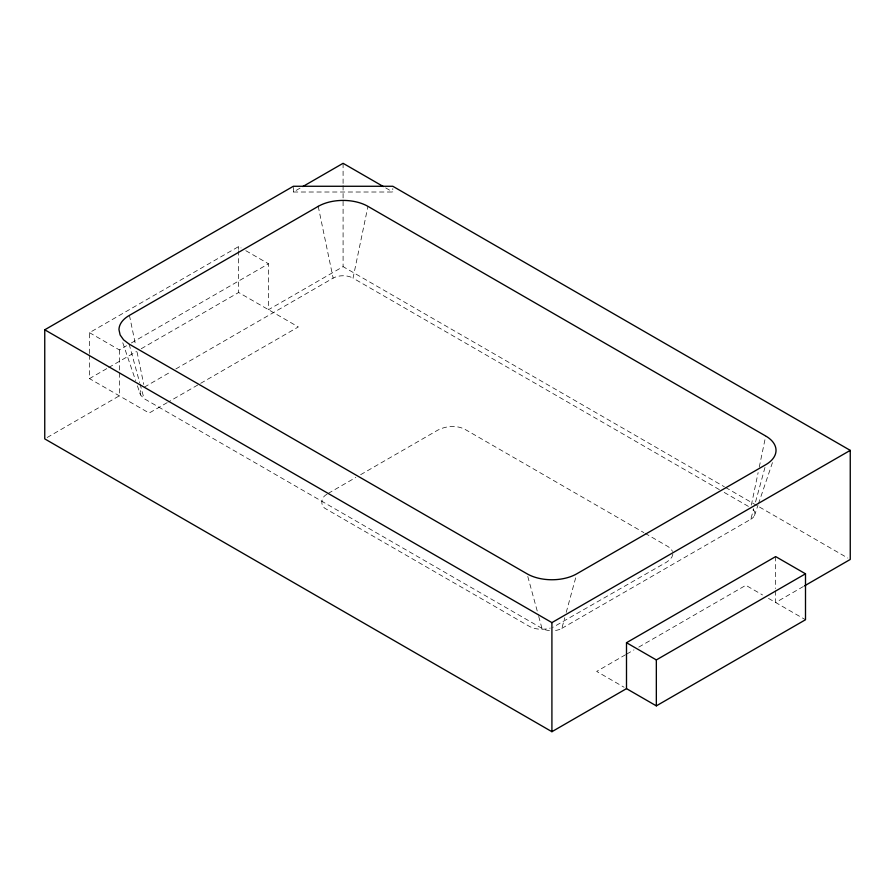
<?xml version="1.0" encoding="UTF-8"?>
<svg xmlns="http://www.w3.org/2000/svg" width="895" height="895" viewBox="0 0 895 895"><rect width="100%" height="100%" fill="white"/><g stroke="black" fill="none" stroke-linecap="round" stroke-linejoin="round"><path stroke-width="0.67" stroke-dasharray="4.47 3.36" d="M719.367 489.632L353.033 278.132L367.946 206.365M751.364 505.071L758.121 472.582M759.251 467.156L765.717 436.022M555.56 630.46A14.063 8.122 0 0 0 561.859 628.357L564.767 617.707M566.222 612.393L575.686 577.801M561.859 628.357L750.804 519.268L753.713 508.628M755.537 501.972L764.99 467.38M672.85 554.24L671.888 557.126L669.673 559.867L666.372 562.273L552.629 627.451M754.44 515.632L757.987 505.194M758.434 503.885L772.609 462.144M327.044 494.241C320.913 496.993 319.604 506.111 326.283 509.11L529.661 626.534C535.971 629.744 543.511 629.957 550.246 628.077M293.359 187.413L293.359 192.011L300.463 187.905M89.5 353.547L89.5 332.671L238.663 246.55L241.057 247.926M89.5 332.671L119.337 349.9L126.553 345.727M131.364 342.953L268.5 263.779L268.5 309.704L343.087 266.643L724.368 486.779M89.5 354.946L89.5 378.607L107.545 368.192M108.742 367.487L136.42 351.522M141.231 348.737L238.663 292.486L298.337 326.932L168.417 401.944M47.155 437.498L119.337 395.825L119.337 372.163M144.341 387.132L170.967 371.761M175.812 368.964L333.141 278.132A14.063 8.122 0 0 1 353.033 278.132M167.208 402.638L149.163 413.054L89.5 378.607M328.152 493.436L355.83 477.46M360.64 474.686L437.655 430.215C445.9 425.908 456.327 425.002 464.785 429.231L643.885 532.637M625.538 654.748L596.663 671.418L624.117 687.259M626.746 654.055L633.962 649.882M638.773 647.107L745.837 585.296L762.54 594.94M803.33 586.538L775.663 602.514L775.663 589.995M293.359 192.011L392.804 192.011L392.804 188.565M385.7 187.905L392.804 192.011M725.576 487.473L847.833 558.055M724.212 492.429L748.388 506.391M245.823 250.689L268.5 263.779M768.503 598.386L805.5 619.743M645.094 533.331L668.095 546.61L670.892 548.792L672.514 551.398M137.405 385.812L140.504 394.941L144.05 398.611L541.967 628.357A14.063 8.122 0 0 0 551.913 630.729M122.783 342.763L135.626 380.588M527.781 576.469L538.331 615.055M538.7 616.375L541.967 628.357M129.126 344.072L139.676 382.646M140.045 383.977L144.05 398.611M318.217 206.365L333.141 278.132M129.428 315.364L135.615 345.157M137.024 351.925L143.782 384.425M140.504 394.941L140.079 392.838A14.063 8.122 0 0 1 142.07 388.788M775.663 556.589L775.663 588.597M343.087 163.304L343.087 184.247M343.087 185.645L343.087 266.643M238.663 246.55L238.663 249.336M238.663 250.723L238.663 292.486M119.337 349.9L119.337 370.776M753.042 509.468A14.063 8.122 0 0 1 750.804 519.268"/><path stroke-width="1.34" d="M626.5 688.635L626.5 642.711L775.663 556.589L805.5 573.807L805.5 619.743L656.337 705.864L626.5 688.635L551.913 731.696L44.75 438.886L44.75 329.796L293.359 186.272L392.804 186.272L850.25 450.375L850.25 559.453L804.538 585.845M302.834 186.54L343.087 163.304L383.34 186.54M44.75 329.796L551.913 622.607L850.25 450.375M626.5 642.711L656.337 659.928L805.5 573.807M656.337 659.928L656.337 705.864M551.913 622.607L551.913 731.696M318.217 206.365L129.428 315.364A35.162 20.294 0 0 0 118.979 329.684L120.12 334.943L123.588 339.843L129.126 344.072L527.054 573.807A35.162 20.294 0 0 0 576.783 573.807L765.717 464.729A35.162 20.294 0 0 0 765.717 436.022L367.946 206.365A35.162 20.294 0 0 0 318.217 206.365"/></g></svg>
